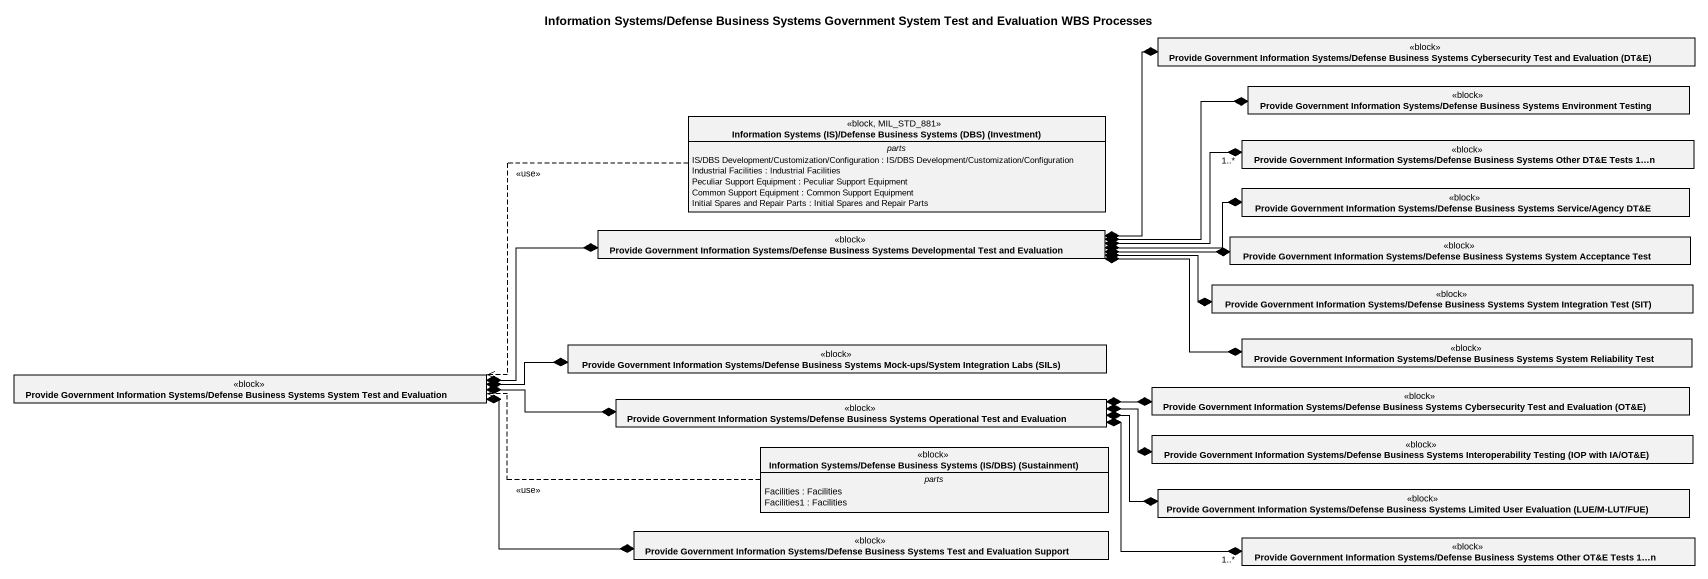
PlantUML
@startuml
title Information Systems/Defense Business Systems Government System Test and Evaluation WBS Processes
hide circle
hide empty members
class "Provide Government Information Systems/Defense Business Systems Cybersecurity Test and Evaluation (DT&E)" as Provide_Government <<block>>
class "Provide Government Information Systems/Defense Business Systems Environment Testing" as Provide_Government_2 <<block>>
class "Information Systems (IS)/Defense Business Systems (DBS) (Investment)" as Information_Systems_IS <<block, MIL_STD_881>> {
  -- parts --
  IS/DBS Development/Customization/Configuration : IS/DBS Development/Customization/Configuration
  Industrial Facilities : Industrial Facilities
  Peculiar Support Equipment : Peculiar Support Equipment
  Common Support Equipment : Common Support Equipment
  Initial Spares and Repair Parts : Initial Spares and Repair Parts
}
class "Provide Government Information Systems/Defense Business Systems Other DT&E Tests 1…n" as Provide_Government_3 <<block>>
class "Provide Government Information Systems/Defense Business Systems Service/Agency DT&E" as Provide_Government_4 <<block>>
class "Provide Government Information Systems/Defense Business Systems Developmental Test and Evaluation" as Provide_Government_5 <<block>>
class "Provide Government Information Systems/Defense Business Systems System Acceptance Test" as Provide_Government_6 <<block>>
class "Provide Government Information Systems/Defense Business Systems System Integration Test (SIT)" as Provide_Government_7 <<block>>
class "Provide Government Information Systems/Defense Business Systems Mock-ups/System Integration Labs (SILs)" as Provide_Government_8 <<block>>
class "Provide Government Information Systems/Defense Business Systems System Reliability Test" as Provide_Government_9 <<block>>
class "Provide Government Information Systems/Defense Business Systems System Test and Evaluation" as Provide_Government_10 <<block>>
class "Provide Government Information Systems/Defense Business Systems Cybersecurity Test and Evaluation (OT&E)" as Provide_Government_11 <<block>>
class "Provide Government Information Systems/Defense Business Systems Operational Test and Evaluation" as Provide_Government_12 <<block>>
class "Information Systems/Defense Business Systems (IS/DBS) (Sustainment)" as Information_Systems_Defense <<block>> {
  -- parts --
  Facilities : Facilities
  Facilities1 : Facilities
}
class "Provide Government Information Systems/Defense Business Systems Interoperability Testing (IOP with IA/OT&E)" as Provide_Government_13 <<block>>
class "Provide Government Information Systems/Defense Business Systems Limited User Evaluation (LUE/M-LUT/FUE)" as Provide_Government_14 <<block>>
class "Provide Government Information Systems/Defense Business Systems Test and Evaluation Support" as Provide_Government_15 <<block>>
class "Provide Government Information Systems/Defense Business Systems Other OT&E Tests 1…n" as Provide_Government_16 <<block>>
Information_Systems_IS .left.> Provide_Government_10 : <<use>>
Provide_Government_5 *-right-* Provide_Government
Provide_Government_5 *-right-* Provide_Government_2
Provide_Government_5 *-right-* "1..*" Provide_Government_3
Provide_Government_5 *-right-* Provide_Government_4
Provide_Government_5 *-right-* Provide_Government_6
Provide_Government_5 *-right-* Provide_Government_7
Provide_Government_5 *-right-* Provide_Government_9
Provide_Government_10 *-right-* Provide_Government_5
Provide_Government_10 *-right-* Provide_Government_8
Provide_Government_10 *-right-* Provide_Government_12
Provide_Government_10 *-right-* Provide_Government_15
Provide_Government_12 *-right-* Provide_Government_11
Provide_Government_12 *-right-* Provide_Government_13
Provide_Government_12 *-right-* Provide_Government_14
Provide_Government_12 *-right-* "1..*" Provide_Government_16
Information_Systems_Defense .left.> Provide_Government_10 : <<use>>
@enduml
